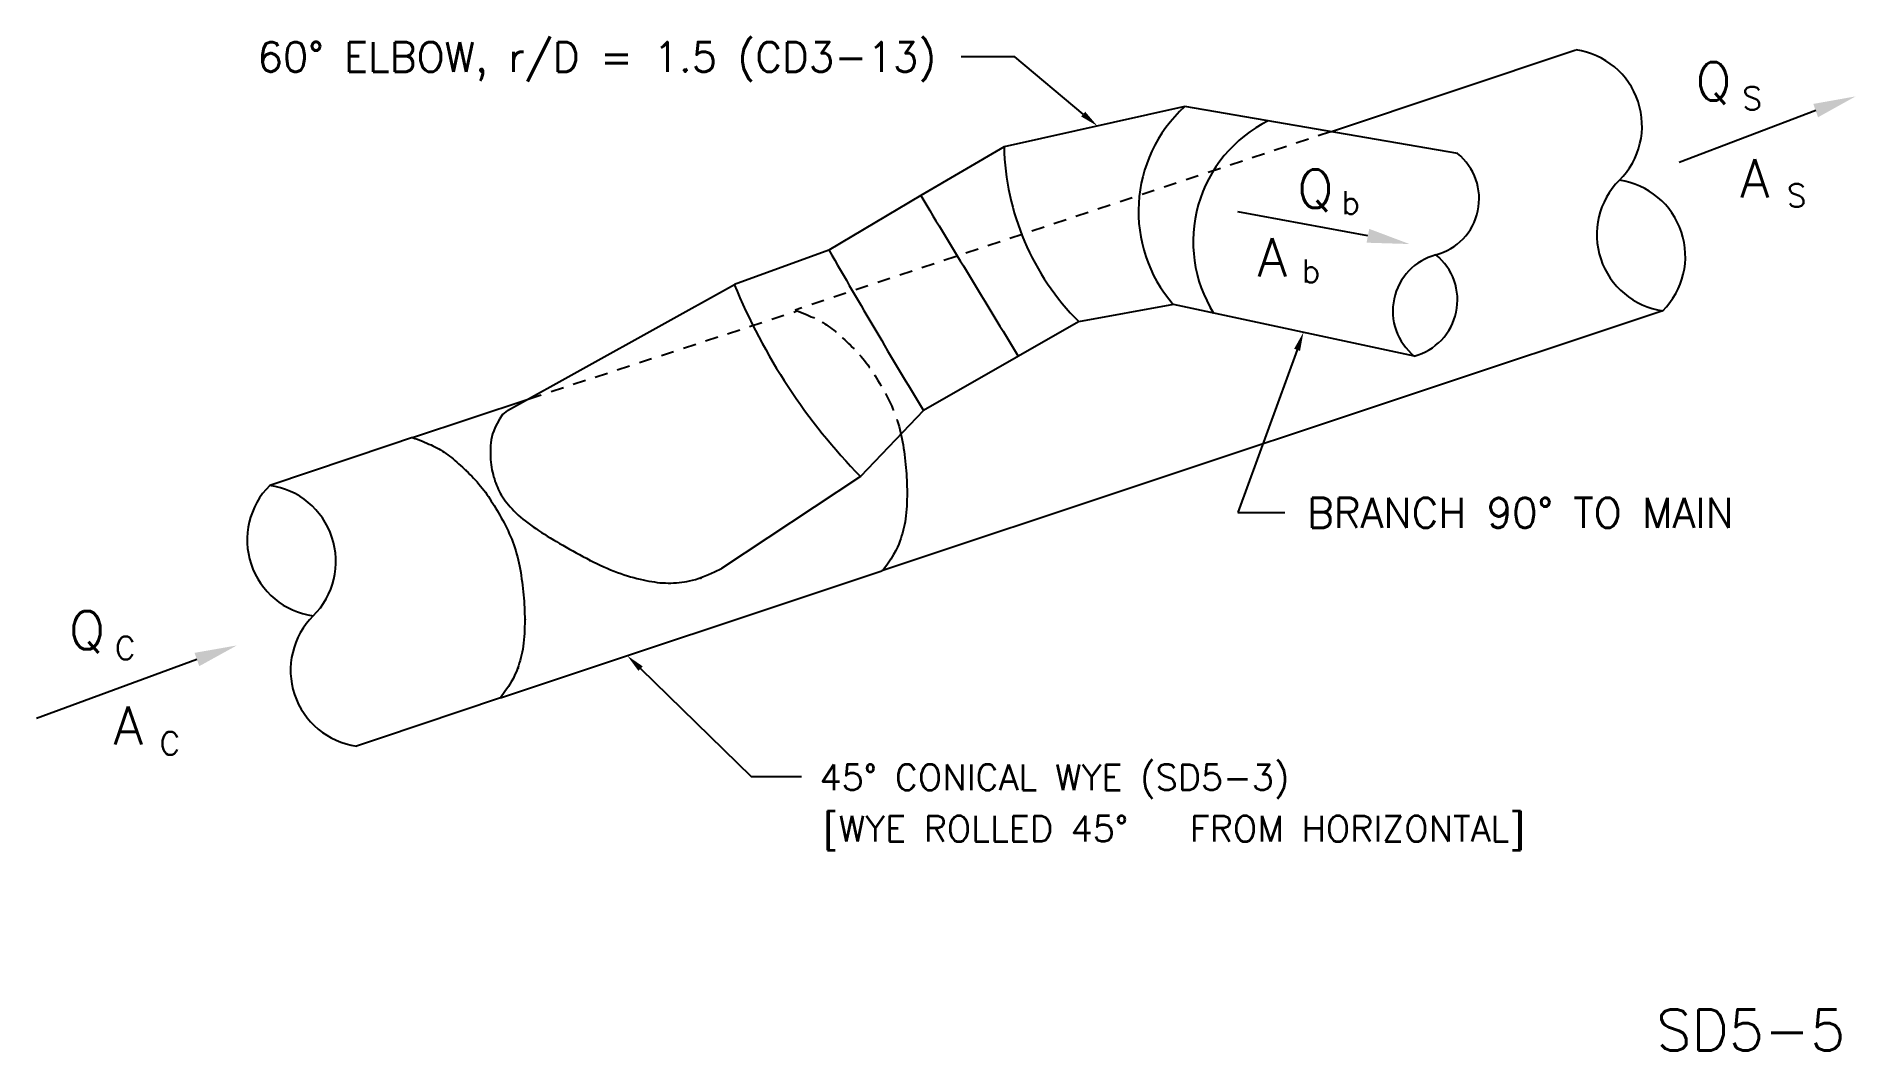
# Model space of a CAD drawing. Extents: x 3.8 to 21.4, y 1.4 to 11.2.
import ezdxf
from ezdxf.enums import TextEntityAlignment as Align

# ---------------------------------------------------------------- set-up
doc = ezdxf.new("R2010")
doc.units = 0
doc.header["$LTSCALE"] = 0.5
doc.header["$MEASUREMENT"] = 0
doc.linetypes.add('HIDDEN', pattern=[0.375, 0.25, -0.125])
doc.layers.get('0').update_dxf_attribs({"linetype": 'CONTINUOUS'})
doc.layers.add('LINES', color=7, linetype='CONTINUOUS')
doc.layers.add('NUMBER', color=7, linetype='CONTINUOUS')
doc.styles.add('ROMANS', font='romans')

msp = doc.modelspace()

# ---------------------------------------------------------------- linework, layer by layer
for p, q in [((12.81, 11.009), (12.72, 11.009)), ((13.242, 11.009), (12.81, 11.009)), ((13.903, 10.454), (13.242, 11.009)), ((21.003, 10.489), (19.68, 9.984)), ((16.663, 9.275), (15.401, 9.507)), ((19.521, 8.549), (11.952, 6.028)), ((15.977, 8.17), (15.402, 6.592)), ((7.404, 7.32), (8.532, 7.696)), ((8.324, 7.581), (8.276, 7.542)), ((7.184, 7.247), (6.02, 6.855)), ((7.404, 7.32), (7.184, 7.247)), ((15.402, 6.592), (15.768, 6.592)), ((15.768, 6.592), (15.858, 6.592)), ((8.256, 4.797), (11.952, 6.028)), ((5.313, 5.168), (3.757, 4.597)), ((9.613, 5.08), (10.684, 4.035)), ((8.256, 4.797), (7.091, 4.405)), ((7.091, 4.405), (6.861, 4.328)), ((10.684, 4.035), (11.082, 4.035)), ((11.082, 4.035), (11.172, 4.035))]:
    msp.add_line(p, q)
at = {"linetype": 'HIDDEN'}
for p, q in [((16.3, 10.284), (11.11, 8.555)), ((8.532, 7.696), (11.132, 8.547))]:
    msp.add_line(p, q, dxfattribs=at)
for points in [[(11.11, 8.555), (11.132, 8.547), (11.157, 8.537), (11.181, 8.528), (11.204, 8.518), (11.227, 8.509), (11.248, 8.5), (11.268, 8.491), (11.288, 8.482), (11.299, 8.477)], [(11.372, 8.439), (11.381, 8.434), (11.398, 8.423), (11.416, 8.412), (11.433, 8.4), (11.45, 8.387), (11.467, 8.374), (11.485, 8.361), (11.502, 8.346), (11.51, 8.34)], [(11.568, 8.289), (11.574, 8.283), (11.592, 8.267), (11.61, 8.249), (11.629, 8.232), (11.647, 8.214), (11.665, 8.197), (11.683, 8.179)], [(11.736, 8.122), (11.752, 8.104), (11.769, 8.085), (11.784, 8.065), (11.8, 8.045), (11.815, 8.024), (11.83, 8.003), (11.834, 7.997)], [(11.879, 7.929), (11.886, 7.917), (11.9, 7.894), (11.914, 7.871), (11.928, 7.848), (11.942, 7.824), (11.946, 7.818)], [(11.986, 7.746), (11.996, 7.726), (12.01, 7.701), (12.023, 7.675), (12.035, 7.649), (12.047, 7.623), (12.059, 7.596), (12.065, 7.581)], [(8.276, 7.542), (8.247, 7.497), (8.223, 7.457), (8.204, 7.42), (8.19, 7.386), (8.179, 7.355), (8.171, 7.325), (8.166, 7.297), (8.162, 7.269), (8.159, 7.242), (8.158, 7.214), (8.157, 7.187), (8.157, 7.16), (8.158, 7.134), (8.16, 7.107), (8.162, 7.082), (8.165, 7.056), (8.169, 7.032), (8.173, 7.008), (8.178, 6.985), (8.184, 6.962), (8.189, 6.94), (8.196, 6.918), (8.202, 6.897), (8.21, 6.877), (8.217, 6.857), (8.225, 6.838), (8.234, 6.819), (8.243, 6.8), (8.253, 6.782), (8.263, 6.763), (8.275, 6.745), (8.288, 6.726), (8.301, 6.707), (8.316, 6.687), (8.332, 6.667), (8.349, 6.648), (8.367, 6.628), (8.386, 6.608), (8.406, 6.588), (8.427, 6.568), (8.449, 6.549), (8.472, 6.53), (8.496, 6.511), (8.52, 6.492), (8.545, 6.474), (8.571, 6.455), (8.598, 6.437), (8.625, 6.419), (8.653, 6.401), (8.681, 6.383), (8.709, 6.365), (8.738, 6.347), (8.768, 6.329), (8.798, 6.312), (8.828, 6.294), (8.859, 6.276), (8.891, 6.258), (8.923, 6.239), (8.955, 6.221), (8.988, 6.203), (9.021, 6.185), (9.054, 6.167), (9.088, 6.15), (9.121, 6.132), (9.155, 6.116), (9.189, 6.099), (9.223, 6.083), (9.256, 6.068), (9.29, 6.053), (9.323, 6.039), (9.357, 6.025), (9.389, 6.013), (9.422, 6.001), (9.454, 5.99), (9.486, 5.98), (9.517, 5.97), (9.548, 5.962), (9.578, 5.954), (9.608, 5.947), (9.637, 5.94), (9.665, 5.934), (9.693, 5.928), (9.721, 5.924), (9.748, 5.92), (9.775, 5.916), (9.801, 5.913), (9.828, 5.911), (9.854, 5.91), (9.881, 5.909), (9.907, 5.909), (9.933, 5.91), (9.96, 5.912), (9.986, 5.914), (10.012, 5.917), (10.038, 5.921), (10.063, 5.925), (10.089, 5.93), (10.116, 5.937), (10.147, 5.945), (10.181, 5.957), (10.222, 5.973), (10.271, 5.993), (10.329, 6.019), (10.398, 6.051)], [(12.097, 7.499), (12.101, 7.486), (12.11, 7.457), (12.118, 7.428), (12.126, 7.399), (12.133, 7.369), (12.139, 7.339), (12.146, 7.309), (12.151, 7.279), (12.157, 7.248), (12.162, 7.216), (12.167, 7.185), (12.171, 7.154), (12.175, 7.122), (12.179, 7.091), (12.182, 7.06), (12.185, 7.029), (12.188, 6.998), (12.19, 6.968), (12.192, 6.937), (12.193, 6.907), (12.195, 6.877), (12.195, 6.846), (12.196, 6.815), (12.196, 6.784), (12.196, 6.753), (12.195, 6.72), (12.194, 6.688), (12.193, 6.656), (12.191, 6.624), (12.188, 6.593), (12.185, 6.562), (12.181, 6.532), (12.177, 6.503), (12.171, 6.475), (12.165, 6.448), (12.159, 6.421), (12.151, 6.394), (12.143, 6.368), (12.135, 6.341), (12.125, 6.314), (12.115, 6.286), (12.102, 6.257), (12.087, 6.224), (12.066, 6.186), (12.039, 6.142), (12.005, 6.091), (11.962, 6.031), (11.962, 6.031)], [(7.404, 7.32), (7.426, 7.312), (7.451, 7.303), (7.475, 7.293), (7.498, 7.284), (7.52, 7.275), (7.542, 7.266), (7.562, 7.257), (7.582, 7.248), (7.601, 7.238), (7.62, 7.229), (7.639, 7.219), (7.657, 7.21), (7.674, 7.199), (7.692, 7.188), (7.709, 7.177), (7.727, 7.165), (7.744, 7.153), (7.761, 7.14), (7.779, 7.126), (7.796, 7.112), (7.814, 7.097), (7.832, 7.081), (7.85, 7.065), (7.868, 7.049), (7.886, 7.032), (7.904, 7.015), (7.922, 6.997), (7.941, 6.98), (7.959, 6.962), (7.977, 6.944), (7.995, 6.926), (8.012, 6.907), (8.029, 6.889), (8.046, 6.869), (8.062, 6.85), (8.078, 6.83), (8.094, 6.81), (8.109, 6.79), (8.123, 6.769), (8.138, 6.748), (8.152, 6.726), (8.166, 6.704), (8.18, 6.682), (8.194, 6.66), (8.208, 6.637), (8.222, 6.613), (8.236, 6.59), (8.25, 6.566), (8.263, 6.542), (8.277, 6.517), (8.29, 6.492), (8.303, 6.466), (8.316, 6.441), (8.329, 6.415), (8.341, 6.388), (8.353, 6.362), (8.365, 6.334), (8.375, 6.307), (8.385, 6.279), (8.395, 6.251), (8.404, 6.222), (8.412, 6.194), (8.42, 6.164), (8.427, 6.135), (8.433, 6.105), (8.439, 6.075), (8.445, 6.044), (8.451, 6.013), (8.456, 5.982), (8.46, 5.951), (8.465, 5.919), (8.469, 5.888), (8.473, 5.856), (8.476, 5.825), (8.479, 5.794), (8.481, 5.763), (8.484, 5.733), (8.486, 5.703), (8.487, 5.673), (8.488, 5.642), (8.489, 5.612), (8.49, 5.581), (8.49, 5.55), (8.49, 5.518), (8.489, 5.486), (8.488, 5.454), (8.487, 5.422), (8.485, 5.39), (8.482, 5.358), (8.479, 5.328), (8.475, 5.298), (8.471, 5.269), (8.465, 5.241), (8.459, 5.213), (8.453, 5.187), (8.445, 5.16), (8.437, 5.133), (8.429, 5.107), (8.419, 5.08), (8.409, 5.052), (8.396, 5.022), (8.38, 4.989), (8.36, 4.951), (8.333, 4.908), (8.299, 4.857), (8.256, 4.797), (8.256, 4.797)]]:
    msp.add_lwpolyline(points)
for centre, radius, start, end in [((18.576, 10.34), 0.744, 314.8752, 81.9715), ((17.179, 9.634), 0.562, 284.7601, 51.0663), ((19.625, 9.286), 0.744, 134.8752, 261.9715), ((18.996, 9.076), 0.744, 314.8752, 81.9715), ((17.466, 8.546), 0.562, 104.7601, 231.0663), ((16.969, 8.653), 0.562, 284.7601, 51.0663), ((6.544, 6.328), 0.744, 134.8752, 261.9715), ((5.916, 6.119), 0.744, 314.8752, 81.9715), ((6.965, 5.065), 0.744, 134.8752, 261.9715)]:
    msp.add_arc(centre, radius, start, end)
for p in [(8.276, 7.542), (7.922, 6.999), (9.12, 6.129), (10.198, 5.957), (8.494, 5.555), (8.427, 5.085)]:
    msp.add_point(p)
for points in [[(20.98, 10.553), (21.026, 10.424), (21.39, 10.626)], [(13.923, 10.477), (13.884, 10.431), (14.041, 10.339)], [(16.676, 9.342), (16.65, 9.208), (17.066, 9.195)], [(15.948, 8.18), (16.005, 8.159), (16.038, 8.339)], [(5.29, 5.233), (5.336, 5.104), (5.7, 5.305)], [(9.592, 5.059), (9.634, 5.102), (9.484, 5.206)]]:
    msp.add_solid(points)
at = {"layer": 'LINES'}
for p, q in [((16.3, 10.284), (18.679, 11.076)), ((14.888, 10.527), (13.136, 10.138)), ((17.533, 10.071), (14.888, 10.527)), ((13.136, 10.138), (12.329, 9.665)), ((12.329, 9.665), (11.439, 9.137)), ((11.439, 9.137), (10.522, 8.804)), ((8.324, 7.581), (10.522, 8.804)), ((14.777, 8.609), (13.859, 8.442)), ((17.113, 8.109), (14.777, 8.609)), ((13.859, 8.442), (13.275, 8.109)), ((13.275, 8.109), (12.357, 7.581)), ((12.357, 7.581), (11.745, 6.941)), ((11.745, 6.941), (10.398, 6.051))]:
    msp.add_line(p, q, dxfattribs=at)
for centre, radius, start, end in [((15.814, 9.511), 1.375, 132.3519, 221.0081), ((16.276, 9.217), 1.307, 116.4042, 211.9107), ((15.614, 10.193), 2.478, 181.2692, 224.9289), ((416.965, 254.437), 472.91, 211.17056, 211.39121), ((66.098, 40.32), 62.928, 209.70451, 211.34979), ((15.921, 11.018), 5.836, 202.3045, 224.3181)]:
    msp.add_arc(centre, radius, start, end, dxfattribs=at)

# ---------------------------------------------------------------- texts
at = {"style": 'ROMANS'}
msp.add_text('60%%d ELBOW, r/D = 1.5 (CD3-13)', height=0.288, dxfattribs=at).set_placement((12.478, 11.009), align=Align.MIDDLE_RIGHT)
for s, height, p in [('Q', 0.37, (19.838, 10.587)), ('Q', 0.37, (15.979, 9.546)), ('A', 0.37, (20.27, 9.646)), ('A', 0.37, (15.593, 8.882)), ('BRANCH 90%%D TO MAIN', 0.288, (16.074, 6.446)), ('Q', 0.37, (4.073, 5.268)), ('A', 0.37, (4.505, 4.344)), ('45%%d CONICAL WYE (SD5-3)', 0.25, (11.348, 3.902)), ('[WYE ROLLED 45%%D', 0.25, (11.382, 3.404)), ('FROM HORIZONTAL]', 0.25, (14.937, 3.404))]:
    msp.add_text(s, height=height, dxfattribs=at).set_placement(p)
for s, p in [('S', (20.387, 10.608)), ('b', (16.498, 9.597)), ('S', (20.819, 9.666)), ('b', (16.112, 8.933)), ('C', (4.618, 5.28)), ('C', (5.05, 4.356))]:
    msp.add_text(s, height=0.222, dxfattribs=at).set_placement(p, align=Align.MIDDLE)
at = {"layer": 'NUMBER', "style": 'ROMANS'}
msp.add_text('SD5-5', height=0.4, dxfattribs=at).set_placement((19.457, 1.378))

doc.saveas('drawing.dxf')
